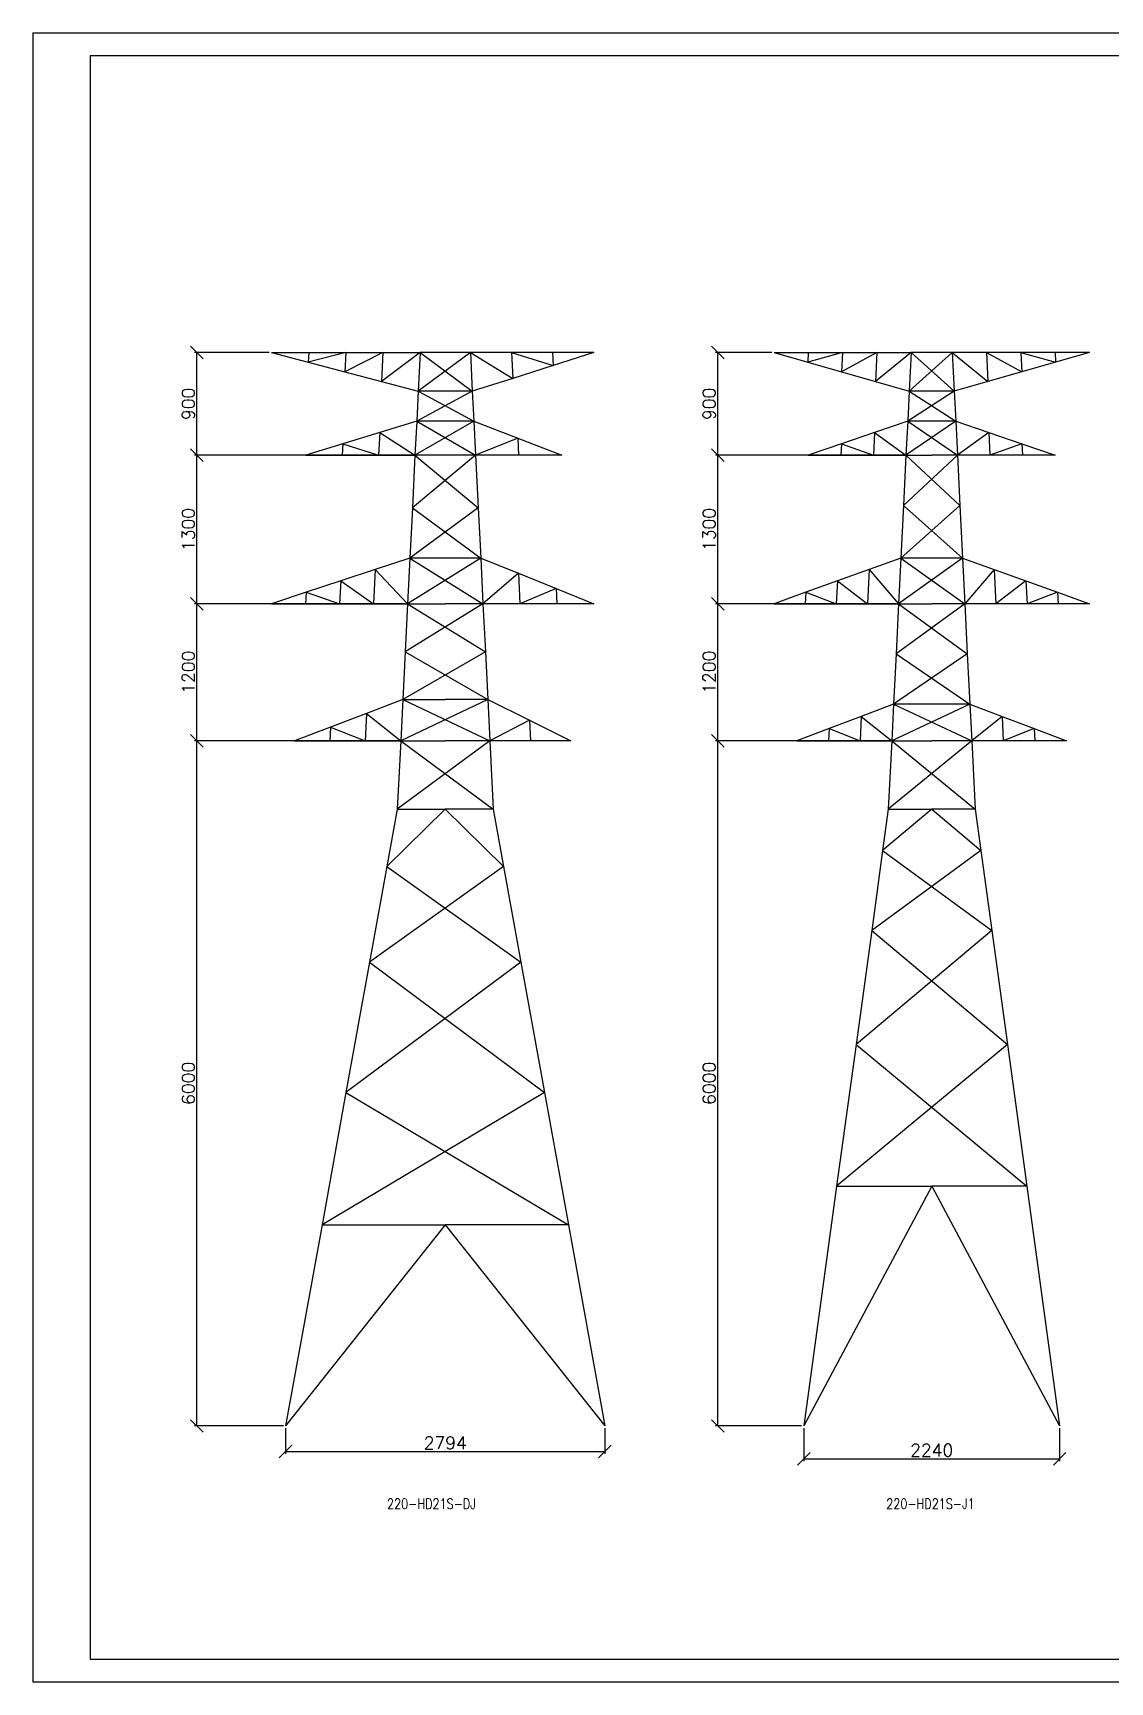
# Model space of a CAD drawing. Header units: millimetres. Extents: x -25344 to 8674, y -19679 to 18215.
# Drawn here: x 5753 to 6224, y -432 to 290 of the extents above; entities that cross this region are included whole.
import ezdxf

# ---------------------------------------------------------------- set-up
doc = ezdxf.new("R2010")
doc.units = ezdxf.units.MM
doc.layers.add('受力材原始杆件', color=1, linetype='Continuous', lineweight=25)
doc.layers.add('受力材杆件', color=7, linetype='Continuous', lineweight=25)
doc.layers.add('基本图元层', color=7, linetype='Continuous')
doc.styles.get("Standard").update_dxf_attribs({"font": 'txt', "bigfont": 'gbcbig.shx'})
doc.styles.add('TBWZ', font='txt.shx', dxfattribs={"width": 0.7, "bigfont": 'hztxt.shx'})
doc.dimstyles.new('hz', dxfattribs={"dimscale": 11, "dimtxt": 0.5, "dimasz": 0.5, "dimexe": 0.09, "dimexo": 0.09, "dimgap": 0.09, "dimtad": 1, "dimdec": 0, "dimlfac": 20, "dimzin": 0, "dimdsep": 46, "dimtxsty": 'Standard', "dimblk1": 'OBLIQUE', "dimblk2": 'OBLIQUE', "dimsah": 1, "dimcen": 0.09, "dimclrd": 7, "dimclre": 7, "dimclrt": 7, "dimadec": 0, "dimazin": 0, "dimtfac": 1, "dimtdec": 0, "dimtix": 1, "dimtmove": 0, "dimatfit": 3, "dimfxl": 1, "dimtolj": 1, "dimtzin": 0, "dimarcsym": 0})

# ---------------------------------------------------------------- blocks, each defined once
blk = doc.blocks.new('_OBLIQUE')
at = {"color": 0, "linetype": 'ByBlock'}
blk.add_line((-0.5, -0.5), (0.5, 0.5), dxfattribs=at)
blk = doc.blocks.new('*D15')
at = {"layer": 'DEFPOINTS', "color": 0, "transparency": 16777216}
for p in [(6052.43, -20.03), (6128.56, -20.03), (6090.07, -320.03)]:
    blk.add_point(p, dxfattribs=at)
at = {"layer": '基本图元层', "color": 7, "lineweight": -2, "transparency": 16777216}
for p, q in [((6127.57, -20.03), (6051.44, -20.03)), ((6052.43, -320.03), (6052.43, -20.03)), ((6089.08, -320.03), (6051.44, -320.03))]:
    blk.add_line(p, q, dxfattribs=at)
at = {"layer": '基本图元层', "color": 7, "lineweight": -2, "transparency": 16777216, "xscale": 5.5, "yscale": 5.5, "zscale": 5.5}
for p, rotation in [((6052.43, -20.03), 90), ((6052.43, -320.03), 270)]:
    blk.add_blockref('_OBLIQUE', p, dxfattribs=dict(at, rotation=rotation))
at = {"layer": '基本图元层', "color": 7, "transparency": 16777216, "insert": (6048.69, -170.03), "char_height": 5.5, "attachment_point": 5, "rotation": 90}
blk.add_mtext('\\A1;6000', dxfattribs=at)
blk = doc.blocks.new('*D16')
at = {"layer": 'DEFPOINTS', "color": 0, "transparency": 16777216}
for p in [(6052.43, 39.97), (6131.56, 39.97), (6128.56, -20.03)]:
    blk.add_point(p, dxfattribs=at)
at = {"layer": '基本图元层', "color": 7, "lineweight": -2, "transparency": 16777216}
for p, q in [((6130.57, 39.97), (6051.44, 39.97)), ((6052.43, -20.03), (6052.43, 39.97)), ((6127.57, -20.03), (6051.44, -20.03))]:
    blk.add_line(p, q, dxfattribs=at)
at = {"layer": '基本图元层', "color": 7, "lineweight": -2, "transparency": 16777216, "xscale": 5.5, "yscale": 5.5, "zscale": 5.5}
for p, rotation in [((6052.43, 39.97), 90), ((6052.43, -20.03), 270)]:
    blk.add_blockref('_OBLIQUE', p, dxfattribs=dict(at, rotation=rotation))
at = {"layer": '基本图元层', "color": 7, "transparency": 16777216, "insert": (6048.69, 9.97), "char_height": 5.5, "attachment_point": 5, "rotation": 90}
blk.add_mtext('\\A1;1200', dxfattribs=at)
blk = doc.blocks.new('*D17')
at = {"layer": 'DEFPOINTS', "color": 0, "transparency": 16777216}
for p in [(6052.43, 104.97), (6134.81, 104.97), (6131.56, 39.97)]:
    blk.add_point(p, dxfattribs=at)
at = {"layer": '基本图元层', "color": 7, "lineweight": -2, "transparency": 16777216}
for p, q in [((6133.82, 104.97), (6051.44, 104.97)), ((6052.43, 39.97), (6052.43, 104.97)), ((6130.57, 39.97), (6051.44, 39.97))]:
    blk.add_line(p, q, dxfattribs=at)
at = {"layer": '基本图元层', "color": 7, "lineweight": -2, "transparency": 16777216, "xscale": 5.5, "yscale": 5.5, "zscale": 5.5}
for p, rotation in [((6052.43, 104.97), 90), ((6052.43, 39.97), 270)]:
    blk.add_blockref('_OBLIQUE', p, dxfattribs=dict(at, rotation=rotation))
at = {"layer": '基本图元层', "color": 7, "transparency": 16777216, "insert": (6048.69, 72.47), "char_height": 5.5, "attachment_point": 5, "rotation": 90}
blk.add_mtext('\\A1;1300', dxfattribs=at)
blk = doc.blocks.new('*D18')
at = {"layer": 'DEFPOINTS', "color": 0, "transparency": 16777216}
for p in [(6052.43, 149.97), (6077.06, 149.97), (6134.81, 104.97)]:
    blk.add_point(p, dxfattribs=at)
at = {"layer": '基本图元层', "color": 7, "lineweight": -2, "transparency": 16777216}
for p, q in [((6076.07, 149.97), (6051.44, 149.97)), ((6052.43, 104.97), (6052.43, 149.97)), ((6133.82, 104.97), (6051.44, 104.97))]:
    blk.add_line(p, q, dxfattribs=at)
at = {"layer": '基本图元层', "color": 7, "lineweight": -2, "transparency": 16777216, "xscale": 5.5, "yscale": 5.5, "zscale": 5.5}
for p, rotation in [((6052.43, 149.97), 90), ((6052.43, 104.97), 270)]:
    blk.add_blockref('_OBLIQUE', p, dxfattribs=dict(at, rotation=rotation))
at = {"layer": '基本图元层', "color": 7, "transparency": 16777216, "insert": (6048.69, 127.47), "char_height": 5.5, "attachment_point": 5, "rotation": 90}
blk.add_mtext('\\A1;900', dxfattribs=at)
blk = doc.blocks.new('*D19')
at = {"layer": 'DEFPOINTS', "color": 0, "transparency": 16777216}
for p in [(6090.07, -320.03), (6202.05, -320.03), (6202.05, -334.4)]:
    blk.add_point(p, dxfattribs=at)
at = {"layer": '基本图元层', "color": 7, "lineweight": -2, "transparency": 16777216}
for p, q in [((6090.07, -321.02), (6090.07, -335.39)), ((6202.05, -321.02), (6202.05, -335.39)), ((6090.07, -334.4), (6202.05, -334.4))]:
    blk.add_line(p, q, dxfattribs=at)
at = {"layer": '基本图元层', "color": 7, "lineweight": -2, "transparency": 16777216, "xscale": 5.5, "yscale": 5.5, "zscale": 5.5, "rotation": 180}
blk.add_blockref('_OBLIQUE', (6090.07, -334.4), dxfattribs=at)
at = {"layer": '基本图元层', "color": 7, "lineweight": -2, "transparency": 16777216, "xscale": 5.5, "yscale": 5.5, "zscale": 5.5}
blk.add_blockref('_OBLIQUE', (6202.05, -334.4), dxfattribs=at)
at = {"layer": '基本图元层', "color": 7, "transparency": 16777216, "insert": (6146.06, -330.66), "char_height": 5.5, "attachment_point": 5}
blk.add_mtext('\\A1;2240', dxfattribs=at)
blk = doc.blocks.new('*D33')
at = {"layer": 'DEFPOINTS', "color": 0, "transparency": 16777216}
for p in [(5824.51, -20.03), (5913.69, -20.03), (5863.33, -320.03)]:
    blk.add_point(p, dxfattribs=at)
at = {"layer": '基本图元层', "color": 7, "lineweight": -2, "transparency": 16777216}
for p, q in [((5912.7, -20.03), (5823.52, -20.03)), ((5824.51, -320.03), (5824.51, -20.03)), ((5862.34, -320.03), (5823.52, -320.03))]:
    blk.add_line(p, q, dxfattribs=at)
at = {"layer": '基本图元层', "color": 7, "lineweight": -2, "transparency": 16777216, "xscale": 5.5, "yscale": 5.5, "zscale": 5.5}
for p, rotation in [((5824.51, -20.03), 90), ((5824.51, -320.03), 270)]:
    blk.add_blockref('_OBLIQUE', p, dxfattribs=dict(at, rotation=rotation))
at = {"layer": '基本图元层', "color": 7, "transparency": 16777216, "insert": (5820.77, -170.03), "char_height": 5.5, "attachment_point": 5, "rotation": 90}
blk.add_mtext('\\A1;6000', dxfattribs=at)
blk = doc.blocks.new('*D34')
at = {"layer": 'DEFPOINTS', "color": 0, "transparency": 16777216}
for p in [(5824.51, 39.97), (5916.69, 39.97), (5913.69, -20.03)]:
    blk.add_point(p, dxfattribs=at)
at = {"layer": '基本图元层', "color": 7, "lineweight": -2, "transparency": 16777216}
for p, q in [((5915.7, 39.97), (5823.52, 39.97)), ((5824.51, -20.03), (5824.51, 39.97)), ((5912.7, -20.03), (5823.52, -20.03))]:
    blk.add_line(p, q, dxfattribs=at)
at = {"layer": '基本图元层', "color": 7, "lineweight": -2, "transparency": 16777216, "xscale": 5.5, "yscale": 5.5, "zscale": 5.5}
for p, rotation in [((5824.51, 39.97), 90), ((5824.51, -20.03), 270)]:
    blk.add_blockref('_OBLIQUE', p, dxfattribs=dict(at, rotation=rotation))
at = {"layer": '基本图元层', "color": 7, "transparency": 16777216, "insert": (5820.77, 9.97), "char_height": 5.5, "attachment_point": 5, "rotation": 90}
blk.add_mtext('\\A1;1200', dxfattribs=at)
blk = doc.blocks.new('*D35')
at = {"layer": 'DEFPOINTS', "color": 0, "transparency": 16777216}
for p in [(5824.51, 104.97), (5919.94, 104.97), (5916.69, 39.97)]:
    blk.add_point(p, dxfattribs=at)
at = {"layer": '基本图元层', "color": 7, "lineweight": -2, "transparency": 16777216}
for p, q in [((5918.95, 104.97), (5823.52, 104.97)), ((5824.51, 39.97), (5824.51, 104.97)), ((5915.7, 39.97), (5823.52, 39.97))]:
    blk.add_line(p, q, dxfattribs=at)
at = {"layer": '基本图元层', "color": 7, "lineweight": -2, "transparency": 16777216, "xscale": 5.5, "yscale": 5.5, "zscale": 5.5}
for p, rotation in [((5824.51, 104.97), 90), ((5824.51, 39.97), 270)]:
    blk.add_blockref('_OBLIQUE', p, dxfattribs=dict(at, rotation=rotation))
at = {"layer": '基本图元层', "color": 7, "transparency": 16777216, "insert": (5820.77, 72.47), "char_height": 5.5, "attachment_point": 5, "rotation": 90}
blk.add_mtext('\\A1;1300', dxfattribs=at)
blk = doc.blocks.new('*D36')
at = {"layer": 'DEFPOINTS', "color": 0, "transparency": 16777216}
for p in [(5824.51, 149.97), (5857.19, 149.97), (5919.94, 104.97)]:
    blk.add_point(p, dxfattribs=at)
at = {"layer": '基本图元层', "color": 7, "lineweight": -2, "transparency": 16777216}
for p, q in [((5856.2, 149.97), (5823.52, 149.97)), ((5824.51, 104.97), (5824.51, 149.97)), ((5918.95, 104.97), (5823.52, 104.97))]:
    blk.add_line(p, q, dxfattribs=at)
at = {"layer": '基本图元层', "color": 7, "lineweight": -2, "transparency": 16777216, "xscale": 5.5, "yscale": 5.5, "zscale": 5.5}
for p, rotation in [((5824.51, 149.97), 90), ((5824.51, 104.97), 270)]:
    blk.add_blockref('_OBLIQUE', p, dxfattribs=dict(at, rotation=rotation))
at = {"layer": '基本图元层', "color": 7, "transparency": 16777216, "insert": (5820.77, 127.47), "char_height": 5.5, "attachment_point": 5, "rotation": 90}
blk.add_mtext('\\A1;900', dxfattribs=at)
blk = doc.blocks.new('*D37')
at = {"layer": 'DEFPOINTS', "color": 0, "transparency": 16777216}
for p in [(5863.33, -320.03), (6003.05, -320.03), (6003.05, -331.19)]:
    blk.add_point(p, dxfattribs=at)
at = {"layer": '基本图元层', "color": 7, "lineweight": -2, "transparency": 16777216}
for p, q in [((5863.33, -321.02), (5863.33, -332.18)), ((6003.05, -321.02), (6003.05, -332.18)), ((5863.33, -331.19), (6003.05, -331.19))]:
    blk.add_line(p, q, dxfattribs=at)
at = {"layer": '基本图元层', "color": 7, "lineweight": -2, "transparency": 16777216, "xscale": 5.5, "yscale": 5.5, "zscale": 5.5, "rotation": 180}
blk.add_blockref('_OBLIQUE', (5863.33, -331.19), dxfattribs=at)
at = {"layer": '基本图元层', "color": 7, "lineweight": -2, "transparency": 16777216, "xscale": 5.5, "yscale": 5.5, "zscale": 5.5}
blk.add_blockref('_OBLIQUE', (6003.05, -331.19), dxfattribs=at)
at = {"layer": '基本图元层', "color": 7, "transparency": 16777216, "insert": (5933.19, -327.45), "char_height": 5.5, "attachment_point": 5}
blk.add_mtext('\\A1;2794', dxfattribs=at)

msp = doc.modelspace()

# ---------------------------------------------------------------- linework, layer by layer
at = {"color": 0}
msp.add_lwpolyline([(6589.159, 279.854), (5777.787, 279.854), (5777.787, -422.133)], dxfattribs=at)
at = {"layer": '受力材原始杆件', "color": 7, "true_color": 0xffffff}
for p, q in [((5857.194, 149.966), (5873.444, 149.966)), ((5857.194, 149.966), (5873.231, 145.716)), ((5873.444, 149.966), (5873.231, 145.716)), ((5889.694, 149.966), (5873.231, 145.716)), ((5873.231, 145.716), (5889.269, 141.466)), ((5873.444, 149.966), (5889.694, 149.966)), ((5889.694, 149.966), (5889.269, 141.466)), ((5905.944, 149.966), (5889.269, 141.466)), ((5889.694, 149.966), (5905.944, 149.966)), ((5905.944, 149.966), (5905.306, 137.216)), ((5922.194, 149.966), (5905.306, 137.216)), ((5905.944, 149.966), (5922.194, 149.966)), ((5944.194, 149.966), (5921.344, 132.966)), ((5944.194, 149.966), (5922.194, 149.966)), ((5962.194, 149.966), (5944.194, 149.966)), ((5944.194, 149.966), (5962.76, 138.632)), ((5944.194, 149.966), (5945.044, 132.966)), ((5980.194, 149.966), (5962.194, 149.966)), ((5962.194, 149.966), (5980.477, 144.299)), ((5962.194, 149.966), (5962.76, 138.632)), ((5998.194, 149.966), (5980.194, 149.966)), ((5980.194, 149.966), (5980.477, 144.299)), ((5998.194, 149.966), (5980.477, 144.299)), ((6155.06, 149.966), (6136.21, 132.966)), ((6155.06, 149.966), (6137.06, 149.966)), ((6170.06, 149.966), (6155.06, 149.966)), ((6155.06, 149.966), (6170.697, 137.216)), ((6155.06, 149.966), (6155.91, 132.966)), ((6185.06, 149.966), (6170.06, 149.966)), ((6170.06, 149.966), (6185.485, 141.466)), ((6170.06, 149.966), (6170.697, 137.216)), ((6200.06, 149.966), (6185.06, 149.966)), ((6185.06, 149.966), (6200.272, 145.716)), ((6185.06, 149.966), (6185.485, 141.466)), ((6200.272, 145.716), (6185.485, 141.466)), ((6215.06, 149.966), (6200.06, 149.966)), ((6200.06, 149.966), (6200.272, 145.716)), ((6215.06, 149.966), (6200.272, 145.716)), ((5889.269, 141.466), (5905.306, 137.216)), ((5905.306, 137.216), (5921.344, 132.966)), ((5962.76, 138.632), (5945.044, 132.966)), ((5980.477, 144.299), (5962.76, 138.632)), ((6170.697, 137.216), (6155.91, 132.966)), ((6185.485, 141.466), (6170.697, 137.216)), ((5945.044, 132.966), (5920.694, 119.966)), ((5945.044, 132.966), (5921.344, 132.966)), ((5945.044, 132.966), (5945.694, 119.966)), ((6155.91, 132.966), (6135.56, 119.966)), ((6155.91, 132.966), (6136.21, 132.966)), ((6155.91, 132.966), (6156.56, 119.966)), ((5920.694, 119.966), (5904.527, 114.966)), ((5945.694, 119.966), (5919.944, 104.966)), ((5945.694, 119.966), (5920.694, 119.966)), ((5945.694, 119.966), (5964.944, 112.466)), ((5945.694, 119.966), (5946.444, 104.966)), ((6156.56, 119.966), (6134.81, 104.966)), ((6156.56, 119.966), (6135.56, 119.966)), ((6156.56, 119.966), (6171.06, 114.966)), ((6156.56, 119.966), (6157.31, 104.966)), ((5888.36, 109.966), (5872.194, 104.966)), ((5888.36, 109.966), (5888.11, 104.966)), ((5904.527, 114.966), (5888.36, 109.966)), ((5888.36, 109.966), (5904.027, 104.966)), ((5904.527, 114.966), (5904.027, 104.966)), ((5904.527, 114.966), (5919.944, 104.966)), ((5964.944, 112.466), (5946.444, 104.966)), ((5964.944, 112.466), (5984.194, 104.966)), ((5964.944, 112.466), (5965.319, 104.966)), ((6171.06, 114.966), (6157.31, 104.966)), ((6171.06, 114.966), (6185.56, 109.966)), ((6171.06, 114.966), (6171.56, 104.966)), ((6185.56, 109.966), (6171.56, 104.966)), ((6185.56, 109.966), (6200.06, 104.966)), ((6185.56, 109.966), (6185.81, 104.966)), ((5872.194, 104.966), (5888.11, 104.966)), ((5888.11, 104.966), (5904.027, 104.966)), ((5904.027, 104.966), (5919.944, 104.966)), ((5946.444, 104.966), (5919.944, 104.966)), ((5919.944, 104.966), (5947.594, 81.966)), ((5965.319, 104.966), (5946.444, 104.966)), ((5946.444, 104.966), (5947.594, 81.966)), ((5984.194, 104.966), (5965.319, 104.966)), ((6134.81, 104.966), (6158.41, 82.966)), ((6157.31, 104.966), (6146.06, 104.966)), ((6171.56, 104.966), (6157.31, 104.966)), ((6157.31, 104.966), (6158.41, 82.966)), ((6185.81, 104.966), (6171.56, 104.966)), ((6200.06, 104.966), (6185.81, 104.966)), ((5918.794, 81.966), (5948.694, 59.966)), ((5947.594, 81.966), (5948.694, 59.966)), ((6133.71, 82.966), (6159.56, 59.966)), ((6158.41, 82.966), (6159.56, 59.966)), ((5917.694, 59.966), (5902.569, 54.966)), ((5948.694, 59.966), (5916.694, 39.966)), ((5948.694, 59.966), (5917.694, 59.966)), ((5948.694, 59.966), (5965.194, 53.299)), ((5948.694, 59.966), (5949.694, 39.966)), ((6159.56, 59.966), (6131.56, 39.966)), ((6159.56, 59.966), (6132.56, 59.966)), ((6159.56, 59.966), (6173.435, 54.966)), ((6159.56, 59.966), (6160.56, 39.966)), ((5902.569, 54.966), (5887.444, 49.966)), ((5902.569, 54.966), (5901.819, 39.966)), ((5902.569, 54.966), (5916.694, 39.966)), ((5965.194, 53.299), (5949.694, 39.966)), ((5965.194, 53.299), (5981.694, 46.632)), ((5965.194, 53.299), (5965.86, 39.966)), ((6173.435, 54.966), (6160.56, 39.966)), ((6173.435, 54.966), (6187.31, 49.966)), ((6173.435, 54.966), (6174.185, 39.966)), ((5872.319, 44.966), (5857.194, 39.966)), ((5872.319, 44.966), (5872.069, 39.966)), ((5887.444, 49.966), (5872.319, 44.966)), ((5872.319, 44.966), (5886.944, 39.966)), ((5887.444, 49.966), (5886.944, 39.966)), ((5887.444, 49.966), (5901.819, 39.966)), ((5981.694, 46.632), (5965.86, 39.966)), ((5981.694, 46.632), (5998.194, 39.966)), ((5981.694, 46.632), (5982.027, 39.966)), ((6187.31, 49.966), (6174.185, 39.966)), ((6187.31, 49.966), (6201.185, 44.966)), ((6187.31, 49.966), (6187.81, 39.966)), ((6201.185, 44.966), (6187.81, 39.966)), ((6201.185, 44.966), (6215.06, 39.966)), ((6201.185, 44.966), (6201.435, 39.966)), ((5857.194, 39.966), (5872.069, 39.966)), ((5872.069, 39.966), (5886.944, 39.966)), ((5886.944, 39.966), (5901.819, 39.966)), ((5901.819, 39.966), (5916.694, 39.966)), ((5916.694, 39.966), (5950.744, 18.966)), ((5949.694, 39.966), (5933.194, 39.966)), ((5965.86, 39.966), (5949.694, 39.966)), ((5949.694, 39.966), (5950.744, 18.966)), ((5982.027, 39.966), (5965.86, 39.966)), ((5998.194, 39.966), (5982.027, 39.966)), ((6131.56, 39.966), (6161.66, 17.966)), ((6160.56, 39.966), (6146.06, 39.966)), ((6174.185, 39.966), (6160.56, 39.966)), ((6160.56, 39.966), (6161.66, 17.966)), ((6187.81, 39.966), (6174.185, 39.966)), ((6201.435, 39.966), (6187.81, 39.966)), ((6215.06, 39.966), (6201.435, 39.966)), ((5915.644, 18.966), (5951.794, -2.034)), ((5950.744, 18.966), (5951.794, -2.034)), ((6130.46, 17.966), (6162.76, -4.034)), ((6161.66, 17.966), (6162.76, -4.034)), ((5914.594, -2.034), (5898.794, -8.034)), ((5951.794, -2.034), (5913.694, -20.034)), ((5951.794, -2.034), (5933.194, -2.034)), ((5951.794, -2.034), (5969.994, -11.034)), ((5951.794, -2.034), (5952.694, -20.034)), ((6162.76, -4.034), (6128.56, -20.034)), ((6162.76, -4.034), (6129.36, -4.034)), ((6162.76, -4.034), (6176.86, -9.368)), ((6162.76, -4.034), (6163.56, -20.034)), ((5882.994, -14.034), (5867.194, -20.034)), ((5882.994, -14.034), (5882.694, -20.034)), ((5898.794, -8.034), (5882.994, -14.034)), ((5882.994, -14.034), (5898.194, -20.034)), ((5898.794, -8.034), (5898.194, -20.034)), ((5898.794, -8.034), (5913.694, -20.034)), ((5969.994, -11.034), (5952.694, -20.034)), ((5969.994, -11.034), (5988.194, -20.034)), ((5969.994, -11.034), (5970.444, -20.034)), ((6176.86, -9.368), (6163.56, -20.034)), ((6176.86, -9.368), (6190.96, -14.701)), ((6176.86, -9.368), (6177.393, -20.034)), ((5867.194, -20.034), (5882.694, -20.034)), ((5882.694, -20.034), (5898.194, -20.034)), ((5898.194, -20.034), (5913.694, -20.034)), ((5913.694, -20.034), (5954.194, -50.034)), ((5952.694, -20.034), (5933.194, -20.034)), ((5970.444, -20.034), (5952.694, -20.034)), ((5952.694, -20.034), (5954.194, -50.034)), ((5988.194, -20.034), (5970.444, -20.034)), ((6128.56, -20.034), (6165.06, -50.034)), ((6163.56, -20.034), (6146.06, -20.034)), ((6177.393, -20.034), (6163.56, -20.034)), ((6163.56, -20.034), (6165.06, -50.034)), ((6190.96, -14.701), (6177.393, -20.034)), ((6191.226, -20.034), (6177.393, -20.034)), ((6190.96, -14.701), (6205.06, -20.034)), ((6190.96, -14.701), (6191.226, -20.034)), ((6205.06, -20.034), (6191.226, -20.034)), ((5954.194, -50.034), (5933.194, -50.034)), ((5933.194, -50.034), (5958.718, -75.034)), ((5954.194, -50.034), (5958.718, -75.034)), ((6165.06, -50.034), (6146.06, -50.034)), ((6146.06, -50.034), (6167.526, -68.034)), ((6165.06, -50.034), (6167.526, -68.034)), ((6124.594, -68.034), (6172.321, -103.034)), ((6167.526, -68.034), (6172.321, -103.034)), ((5958.718, -75.034), (5900.069, -117.034)), ((5958.718, -75.034), (5966.318, -117.034)), ((6172.321, -103.034), (6112.949, -153.034)), ((6172.321, -103.034), (6179.171, -153.034)), ((5966.318, -117.034), (5889.754, -174.034)), ((5966.318, -117.034), (5976.633, -174.034)), ((6179.171, -153.034), (6104.455, -215.034)), ((6179.171, -153.034), (6187.665, -215.034)), ((5976.633, -174.034), (5879.258, -232.034)), ((5976.633, -174.034), (5987.129, -232.034)), ((6166.862, -215.034), (6146.06, -215.034)), ((6146.06, -215.034), (6202.05, -320.034)), ((6187.665, -215.034), (6166.862, -215.034)), ((6187.665, -215.034), (6202.05, -320.034)), ((5960.161, -232.034), (5933.194, -232.034)), ((5933.194, -232.034), (6003.054, -320.034)), ((5987.129, -232.034), (5960.161, -232.034)), ((5987.129, -232.034), (6003.054, -320.034))]:
    msp.add_line(p, q, dxfattribs=at)
at = {"layer": '受力材杆件', "color": 7, "true_color": 0xffffff}
for p, q in [((5922.194, 149.966), (5921.344, 132.966)), ((5922.194, 149.966), (5945.044, 132.966)), ((6077.06, 149.966), (6092.06, 149.966)), ((6077.06, 149.966), (6091.847, 145.716)), ((6092.06, 149.966), (6091.847, 145.716)), ((6107.06, 149.966), (6091.847, 145.716)), ((6091.847, 145.716), (6106.635, 141.466)), ((6092.06, 149.966), (6107.06, 149.966)), ((6107.06, 149.966), (6106.635, 141.466)), ((6122.06, 149.966), (6106.635, 141.466)), ((6122.06, 149.966), (6106.635, 141.466)), ((6107.06, 149.966), (6122.06, 149.966)), ((6122.06, 149.966), (6121.422, 137.216)), ((6137.06, 149.966), (6121.422, 137.216)), ((6122.06, 149.966), (6137.06, 149.966)), ((6122.06, 149.966), (6137.06, 149.966)), ((6137.06, 149.966), (6136.21, 132.966)), ((6155.06, 149.966), (6137.06, 149.966)), ((6137.06, 149.966), (6155.91, 132.966)), ((6170.06, 149.966), (6155.06, 149.966)), ((6170.06, 149.966), (6185.485, 141.466)), ((6106.635, 141.466), (6121.422, 137.216)), ((6121.422, 137.216), (6136.21, 132.966)), ((5921.344, 132.966), (5920.694, 119.966)), ((5921.344, 132.966), (5945.694, 119.966)), ((6136.21, 132.966), (6135.56, 119.966)), ((6136.21, 132.966), (6156.56, 119.966)), ((5920.694, 119.966), (5919.944, 104.966)), ((5920.694, 119.966), (5946.444, 104.966)), ((6135.56, 119.966), (6121.06, 114.966)), ((6135.56, 119.966), (6134.81, 104.966)), ((6135.56, 119.966), (6157.31, 104.966)), ((6106.56, 109.966), (6092.06, 104.966)), ((6106.56, 109.966), (6106.31, 104.966)), ((6121.06, 114.966), (6106.56, 109.966)), ((6106.56, 109.966), (6120.56, 104.966)), ((6121.06, 114.966), (6120.56, 104.966)), ((6121.06, 114.966), (6134.81, 104.966)), ((5946.444, 104.966), (5918.794, 81.966)), ((5919.944, 104.966), (5918.794, 81.966)), ((6092.06, 104.966), (6106.31, 104.966)), ((6106.31, 104.966), (6120.56, 104.966)), ((6120.56, 104.966), (6134.81, 104.966)), ((6157.31, 104.966), (6133.71, 82.966)), ((6134.81, 104.966), (6133.71, 82.966)), ((6134.81, 104.966), (6146.06, 104.966)), ((5947.594, 81.966), (5917.694, 59.966)), ((5918.794, 81.966), (5917.694, 59.966)), ((6158.41, 82.966), (6132.56, 59.966)), ((6133.71, 82.966), (6132.56, 59.966)), ((5917.694, 59.966), (5916.694, 39.966)), ((5917.694, 59.966), (5949.694, 39.966)), ((6132.56, 59.966), (6118.685, 54.966)), ((6132.56, 59.966), (6131.56, 39.966)), ((6132.56, 59.966), (6160.56, 39.966)), ((6118.685, 54.966), (6104.81, 49.966)), ((6118.685, 54.966), (6117.935, 39.966)), ((6118.685, 54.966), (6131.56, 39.966)), ((6090.935, 44.966), (6077.06, 39.966)), ((6090.935, 44.966), (6090.685, 39.966)), ((6104.81, 49.966), (6090.935, 44.966)), ((6090.935, 44.966), (6104.31, 39.966)), ((6104.81, 49.966), (6104.31, 39.966)), ((6104.81, 49.966), (6117.935, 39.966)), ((5949.694, 39.966), (5915.644, 18.966)), ((5916.694, 39.966), (5915.644, 18.966)), ((5916.694, 39.966), (5933.194, 39.966)), ((6077.06, 39.966), (6090.685, 39.966)), ((6090.685, 39.966), (6104.31, 39.966)), ((6104.31, 39.966), (6117.935, 39.966)), ((6117.935, 39.966), (6131.56, 39.966)), ((6160.56, 39.966), (6130.46, 17.966)), ((6131.56, 39.966), (6130.46, 17.966)), ((6131.56, 39.966), (6146.06, 39.966)), ((5950.744, 18.966), (5914.594, -2.034)), ((5915.644, 18.966), (5914.594, -2.034)), ((6161.66, 17.966), (6129.36, -4.034)), ((6130.46, 17.966), (6129.36, -4.034)), ((5914.594, -2.034), (5913.694, -20.034)), ((5914.594, -2.034), (5933.194, -2.034)), ((5914.594, -2.034), (5952.694, -20.034)), ((6129.36, -4.034), (6115.26, -9.368)), ((6129.36, -4.034), (6128.56, -20.034)), ((6129.36, -4.034), (6163.56, -20.034)), ((6115.26, -9.368), (6101.16, -14.701)), ((6115.26, -9.368), (6114.726, -20.034)), ((6115.26, -9.368), (6128.56, -20.034)), ((5952.694, -20.034), (5912.194, -50.034)), ((5913.694, -20.034), (5912.194, -50.034)), ((5913.694, -20.034), (5933.194, -20.034)), ((6101.16, -14.701), (6087.06, -20.034)), ((6087.06, -20.034), (6100.893, -20.034)), ((6101.16, -14.701), (6100.893, -20.034)), ((6100.893, -20.034), (6114.726, -20.034)), ((6101.16, -14.701), (6114.726, -20.034)), ((6114.726, -20.034), (6128.56, -20.034)), ((6163.56, -20.034), (6127.06, -50.034)), ((6128.56, -20.034), (6127.06, -50.034)), ((6128.56, -20.034), (6146.06, -20.034)), ((5912.194, -50.034), (5907.669, -75.034)), ((5933.194, -50.034), (5907.669, -75.034)), ((5912.194, -50.034), (5933.194, -50.034)), ((6127.06, -50.034), (6124.594, -68.034)), ((6146.06, -50.034), (6124.594, -68.034)), ((6127.06, -50.034), (6146.06, -50.034)), ((6167.526, -68.034), (6119.799, -103.034)), ((6124.594, -68.034), (6119.799, -103.034)), ((5907.669, -75.034), (5900.069, -117.034)), ((5907.669, -75.034), (5966.318, -117.034)), ((6119.799, -103.034), (6112.949, -153.034)), ((6119.799, -103.034), (6179.171, -153.034)), ((5900.069, -117.034), (5889.754, -174.034)), ((5900.069, -117.034), (5976.633, -174.034)), ((6112.949, -153.034), (6104.455, -215.034)), ((6112.949, -153.034), (6187.665, -215.034)), ((5889.754, -174.034), (5879.258, -232.034)), ((5889.754, -174.034), (5987.129, -232.034)), ((6104.455, -215.034), (6090.07, -320.034)), ((6146.06, -215.034), (6090.07, -320.034)), ((6104.455, -215.034), (6125.257, -215.034)), ((6125.257, -215.034), (6146.06, -215.034)), ((5879.258, -232.034), (5863.334, -320.034)), ((5933.194, -232.034), (5863.334, -320.034)), ((5879.258, -232.034), (5906.226, -232.034)), ((5906.226, -232.034), (5933.194, -232.034))]:
    msp.add_line(p, q, dxfattribs=at)
at = {"layer": '基本图元层', "color": 0}
for p, q in [((5752.787, 289.854), (7388.261, 289.854)), ((5752.787, 289.854), (5752.787, -432.133)), ((7388.261, -432.133), (5752.787, -432.133))]:
    msp.add_line(p, q, dxfattribs=at)
at = {"layer": '基本图元层', "linetype": 'Continuous'}
msp.add_line((5777.787, -422.133), (6589.159, -422.133), dxfattribs=at)

# ---------------------------------------------------------------- texts
at = {"layer": '基本图元层', "color": 0, "lineweight": 25, "style": 'TBWZ', "width": 0.8}
for s, p in [('220-HD21S-DJ', (5907.708, -356.34)), ('220-HD21S-J1', (6126.177, -356.34))]:
    msp.add_text(s, height=4.5, dxfattribs=at).set_placement(p)

# ---------------------------------------------------------------- dimensions: what is measured, and where the dimension line sits
at = {"layer": '基本图元层', "color": 0}
for base, p1, p2, picture, middle in [((5824.509, 149.966), (5919.944, 104.966), (5857.194, 149.966), '*D36', (5820.769, 127.466)), ((6052.426, 149.966), (6134.81, 104.966), (6077.06, 149.966), '*D18', (6048.686, 127.466)), ((5824.509, 104.966), (5916.694, 39.966), (5919.944, 104.966), '*D35', (5820.769, 72.466)), ((6052.426, 104.966), (6131.56, 39.966), (6134.81, 104.966), '*D17', (6048.686, 72.466)), ((5824.509, 39.966), (5913.694, -20.034), (5916.694, 39.966), '*D34', (5820.769, 9.966)), ((6052.426, 39.966), (6128.56, -20.034), (6131.56, 39.966), '*D16', (6048.686, 9.966)), ((5824.509, -20.034), (5863.334, -320.034), (5913.694, -20.034), '*D33', (5820.769, -170.034)), ((6052.426, -20.034), (6090.07, -320.034), (6128.56, -20.034), '*D15', (6048.686, -170.034))]:
    dim = msp.add_linear_dim(base=base, p1=p1, p2=p2, angle=90, dimstyle='hz', dxfattribs=at)
    dim.commit()
    dim.dimension.update_dxf_attribs({"geometry": picture, "text_midpoint": middle})
for base, p1, p2, picture, middle in [((6003.054, -331.194), (5863.334, -320.034), (6003.054, -320.034), '*D37', (5933.194, -327.454)), ((6202.05, -334.403), (6090.07, -320.034), (6202.05, -320.034), '*D19', (6146.06, -330.663))]:
    dim = msp.add_linear_dim(base=base, p1=p1, p2=p2, dimstyle='hz', dxfattribs=at)
    dim.commit()
    dim.dimension.update_dxf_attribs({"geometry": picture, "text_midpoint": middle})

doc.saveas('drawing.dxf')
